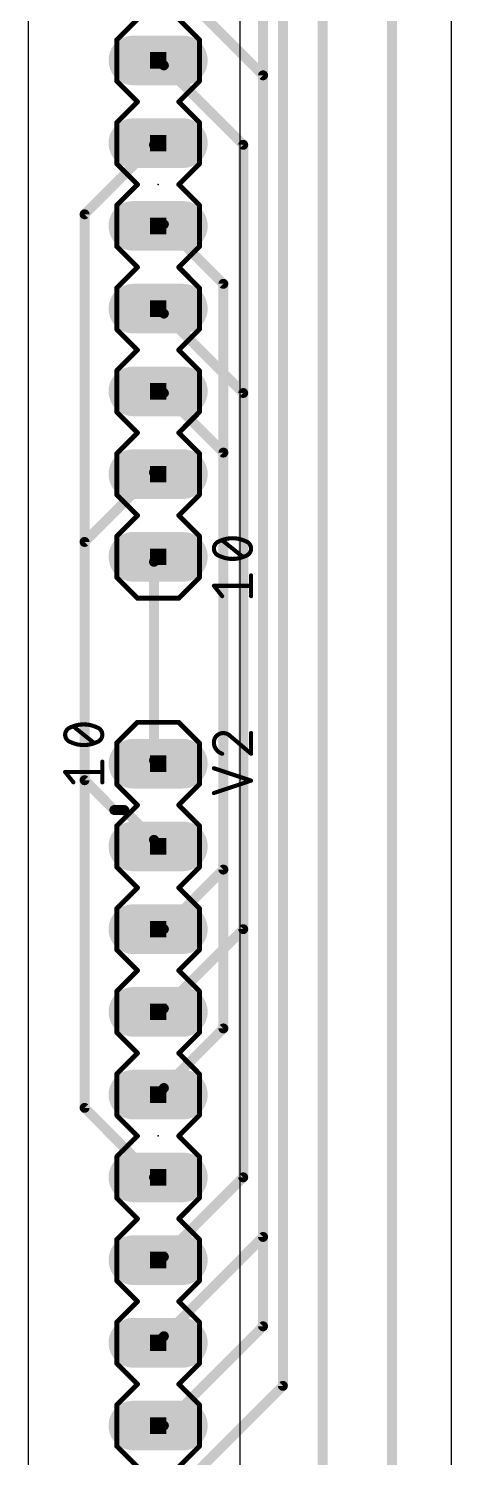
# Model space of a CAD drawing. Header units: millimetres. Extents: x 5 to 73, y 19 to 121.
# Drawn here: x 59 to 72, y 42.38 to 86.25 of the extents above; entities that cross this region are included whole.
import ezdxf

# ---------------------------------------------------------------- set-up
doc = ezdxf.new("R2010")
doc.units = ezdxf.units.MM
doc.layers.get('0').update_dxf_attribs({"true_color": 0xe8e8e8})
doc.layers.get('0').transparency = 0.1
for name, color, linetype in [('1', 12, 'Continuous'), ('16', 132, 'Continuous'), ('17', 110, 'Continuous'), ('19', 53, 'Continuous'), ('20', 31, 'Continuous'), ('21', 253, 'Continuous'), ('23', 53, 'Continuous'), ('25', 253, 'Continuous'), ('51', 253, 'Continuous')]:
    doc.layers.add(name, color=color, linetype=linetype)

# ---------------------------------------------------------------- blocks, each defined once
blk = doc.blocks.new('RECT')
blk.add_solid([(-0.5, -0.5), (0.5, -0.5), (-0.5, 0.5), (0.5, 0.5)])
blk = doc.blocks.new('LONGP100')
at = {"const_width": 1}
blk.add_lwpolyline([(-0.5, 0), (0.5, 0)], dxfattribs=at)
at = {"const_width": 0.5}
for points in [[(-0.5, 0.25, 1), (-0.5, -0.25)], [(0.5, -0.25, 1), (0.5, 0.25)]]:
    blk.add_lwpolyline(points, format="xyb", dxfattribs=at)

msp = doc.modelspace()

# ---------------------------------------------------------------- linework, layer by layer
at = {"layer": '1', "const_width": 0.3048, "elevation": 10.6}
for points in [[(70.1712, 89.3848), (70.1712, 32.692)], [(66.8184, 89.08), (66.8184, 44.5792)], [(63.1608, 87.8608), (66.2088, 84.8128)], [(66.2088, 84.8128), (66.2088, 49.1512)], [(63.1608, 77.4976), (62.983, 77.65)], [(63.1608, 77.4976), (65.5992, 75.0592)], [(63.1608, 75.0592), (62.983, 75.11)], [(63.1608, 75.0592), (64.9896, 73.2304)], [(65.5992, 75.0592), (65.5992, 58.6)], [(64.9896, 73.2304), (64.9896, 60.4288)], [(62.856, 72.6208), (60.7224, 70.4872)], [(62.856, 72.6208), (62.983, 72.57)], [(60.7224, 70.4872), (60.7224, 63.172)], [(62.856, 69.8776), (62.983, 70.03)], [(62.856, 69.8776), (62.856, 63.7816)], [(62.856, 63.7816), (62.983, 63.68)], [(60.7224, 63.172), (61.6368, 62.2576)], [(61.6368, 62.2576), (61.9416, 62.2576)], [(61.9416, 62.2576), (62.856, 61.3432)], [(62.856, 61.3432), (62.983, 61.14)], [(64.9896, 60.4288), (63.1608, 58.6)], [(63.1608, 58.6), (62.983, 58.6)], [(65.5992, 58.6), (63.1608, 56.1616)], [(63.1608, 56.1616), (62.983, 56.06)], [(66.2088, 49.1512), (63.1608, 46.1032)], [(63.1608, 46.1032), (62.983, 45.9)], [(66.8184, 44.5792), (63.1608, 40.9216)]]:
    msp.add_lwpolyline(points, dxfattribs=at)
at = {"layer": '1', "const_width": 0.1524, "elevation": 10.6}
for points in [[(66.285, 84.8128, 1), (66.1326, 84.8128)], [(66.1549, 84.7589, 1), (66.2627, 84.8667)], [(63.0326, 77.7079, 1), (62.9334, 77.5921)], [(63.2147, 77.5515, 1), (63.1069, 77.4437)], [(63.1112, 77.4397, 1), (63.2104, 77.5555)], [(63.0039, 75.1833, 1), (62.9621, 75.0367)], [(63.2147, 75.1131, 1), (63.1069, 75.0053)], [(63.1399, 74.9859, 1), (63.1817, 75.1325)], [(65.6754, 75.0592, 1), (65.523, 75.0592)], [(65.5453, 75.0053, 1), (65.6531, 75.1131)], [(65.0658, 73.2304, 1), (64.9134, 73.2304)], [(64.9357, 73.1765, 1), (65.0435, 73.2843)], [(62.8843, 72.6915, 1), (62.8277, 72.5501)], [(62.9099, 72.5669, 1), (62.8021, 72.6747)], [(62.9547, 72.4993, 1), (63.0113, 72.6407)], [(60.7986, 70.4872, 1), (60.6462, 70.4872)], [(60.6685, 70.5411, 1), (60.7763, 70.4333)], [(62.9322, 69.8776, 1), (62.7798, 69.8776)], [(62.7975, 69.9264, 1), (62.9145, 69.8288)], [(63.0415, 69.9812, 1), (62.9245, 70.0788)], [(62.9036, 63.8411, 1), (62.8084, 63.7221)], [(62.7798, 63.7816, 1), (62.9322, 63.7816)], [(62.9354, 63.6205, 1), (63.0306, 63.7395)], [(60.7763, 63.2259, 1), (60.6685, 63.1181)], [(60.6462, 63.172, 1), (60.7986, 63.172)], [(61.6368, 62.3338, 1), (61.6368, 62.1814)], [(61.5829, 62.2037, 1), (61.6907, 62.3115)], [(61.9955, 62.3115, 1), (61.8877, 62.2037)], [(61.9416, 62.1814, 1), (61.9416, 62.3338)], [(62.9206, 61.3836, 1), (62.7914, 61.3028)], [(62.8021, 61.2893, 1), (62.9099, 61.3971)], [(62.9184, 61.0996, 1), (63.0476, 61.1804)], [(65.0435, 60.3749, 1), (64.9357, 60.4827)], [(64.9134, 60.4288, 1), (65.0658, 60.4288)], [(62.983, 58.6762, 1), (62.983, 58.5238)], [(63.1069, 58.6539, 1), (63.2147, 58.5461)], [(63.1608, 58.5238, 1), (63.1608, 58.6762)], [(65.523, 58.6, 1), (65.6754, 58.6)], [(65.6531, 58.5461, 1), (65.5453, 58.6539)], [(62.9452, 56.1262, 1), (63.0208, 55.9938)], [(63.1069, 56.2155, 1), (63.2147, 56.1077)], [(63.1986, 56.0954, 1), (63.123, 56.2278)], [(66.1326, 49.1512, 1), (66.285, 49.1512)], [(66.2627, 49.0973, 1), (66.1549, 49.2051)], [(63.1069, 46.1571, 1), (63.2147, 46.0493)], [(63.2181, 46.053, 1), (63.1035, 46.1534)], [(62.9257, 45.9502, 1), (63.0403, 45.8498)], [(66.7422, 44.5792, 1), (66.8946, 44.5792)], [(66.8723, 44.5253, 1), (66.7645, 44.6331)]]:
    msp.add_lwpolyline(points, format="xyb", dxfattribs=at)
at = {"layer": '16', "const_width": 0.3048, "elevation": 10.6}
for points in [[(70.1712, 100.3576), (70.1712, 35.1304)], [(68.0376, 91.5184), (68.0376, 35.74)], [(66.2088, 87.2512), (66.2088, 46.408)], [(63.1608, 85.1176), (62.983, 85.27)], [(63.1608, 85.1176), (65.5992, 82.6792)], [(62.856, 82.6792), (60.7224, 80.5456)], [(62.856, 82.6792), (62.983, 82.73)], [(65.5992, 82.6792), (65.5992, 50.98)], [(60.7224, 80.5456), (60.7224, 53.1136)], [(63.1608, 80.2408), (62.983, 80.19)], [(63.1608, 80.2408), (64.9896, 78.412)], [(64.9896, 78.412), (64.9896, 55.552)], [(64.9896, 55.552), (63.1608, 53.7232)], [(63.1608, 53.7232), (62.983, 53.52)], [(60.7224, 53.1136), (62.856, 50.98)], [(62.856, 50.98), (62.983, 50.98)], [(65.5992, 50.98), (63.1608, 48.5416)], [(63.1608, 48.5416), (62.983, 48.44)], [(66.2088, 46.408), (63.1608, 43.36)], [(63.1608, 43.36), (62.983, 43.36)]]:
    msp.add_lwpolyline(points, dxfattribs=at)
at = {"layer": '16', "const_width": 0.1524, "elevation": 10.6}
for points in [[(63.0326, 85.3279, 1), (62.9334, 85.2121)], [(63.2147, 85.1715, 1), (63.1069, 85.0637)], [(63.1112, 85.0597, 1), (63.2104, 85.1755)], [(62.8277, 82.7499, 1), (62.8843, 82.6085)], [(62.9099, 82.6253, 1), (62.8021, 82.7331)], [(63.0113, 82.6593, 1), (62.9547, 82.8007)], [(65.6754, 82.6792, 1), (65.523, 82.6792)], [(65.5453, 82.6253, 1), (65.6531, 82.7331)], [(60.7986, 80.5456, 1), (60.6462, 80.5456)], [(60.6685, 80.5995, 1), (60.7763, 80.4917)], [(62.9621, 80.2633, 1), (63.0039, 80.1167)], [(63.2147, 80.2947, 1), (63.1069, 80.1869)], [(63.1817, 80.1675, 1), (63.1399, 80.3141)], [(65.0658, 78.412, 1), (64.9134, 78.412)], [(64.9357, 78.3581, 1), (65.0435, 78.4659)], [(64.9134, 55.552, 1), (65.0658, 55.552)], [(65.0435, 55.4981, 1), (64.9357, 55.6059)], [(62.9257, 53.5702, 1), (63.0403, 53.4698)], [(63.1069, 53.7771, 1), (63.2147, 53.6693)], [(63.2181, 53.673, 1), (63.1035, 53.7734)], [(60.7763, 53.1675, 1), (60.6685, 53.0597)], [(60.6462, 53.1136, 1), (60.7986, 53.1136)], [(62.856, 51.0562, 1), (62.856, 50.9038)], [(62.8021, 50.9261, 1), (62.9099, 51.0339)], [(62.983, 50.9038, 1), (62.983, 51.0562)], [(65.523, 50.98, 1), (65.6754, 50.98)], [(65.6531, 50.9261, 1), (65.5453, 51.0339)], [(63.1986, 48.4754, 1), (63.123, 48.6078)], [(62.9452, 48.5062, 1), (63.0208, 48.3738)], [(63.1069, 48.5955, 1), (63.2147, 48.4877)], [(66.2627, 46.3541, 1), (66.1549, 46.4619)], [(66.1326, 46.408, 1), (66.285, 46.408)], [(62.983, 43.4362, 1), (62.983, 43.2838)], [(63.1069, 43.4139, 1), (63.2147, 43.3061)], [(63.1608, 43.2838, 1), (63.1608, 43.4362)]]:
    msp.add_lwpolyline(points, format="xyb", dxfattribs=at)
at = {"layer": '19'}
msp.add_line((65.5, 24.5, 10.6), (65.5, 98.5, 10.6), dxfattribs=at)
at = {"layer": '20'}
for p, q in [((72, 41.16, 10.6), (72, 113.12, 10.6)), ((59, 41.16, 10.6), (59, 96.16, 10.6))]:
    msp.add_line(p, q, dxfattribs=at)
at = {"layer": '21', "elevation": 10.6}
for points, const_width in [([(62.348, 86.54), (61.713, 85.905)], 0.1524), ([(64.253, 85.905), (63.618, 86.54)], 0.1524), ([(61.713, 84.635), (61.713, 85.905)], 0.1524), ([(64.253, 85.905), (64.253, 84.635)], 0.1524), ([(62.348, 84), (61.713, 84.635)], 0.1524), ([(64.253, 84.635), (63.618, 84)], 0.1524), ([(62.348, 84), (61.713, 83.365)], 0.1524), ([(64.253, 83.365), (63.618, 84)], 0.1524), ([(61.713, 82.095), (61.713, 83.365)], 0.1524), ([(64.253, 83.365), (64.253, 82.095)], 0.1524), ([(62.348, 81.46), (61.713, 82.095)], 0.1524), ([(64.253, 82.095), (63.618, 81.46)], 0.1524), ([(61.713, 80.825), (62.348, 81.46)], 0.1524), ([(63.618, 81.46), (64.253, 80.825)], 0.1524), ([(61.713, 79.555), (61.713, 80.825)], 0.1524), ([(64.253, 80.825), (64.253, 79.555)], 0.1524), ([(62.348, 78.92), (61.713, 79.555)], 0.1524), ([(64.253, 79.555), (63.618, 78.92)], 0.1524), ([(61.713, 78.285), (62.348, 78.92)], 0.1524), ([(63.618, 78.92), (64.253, 78.285)], 0.1524), ([(61.713, 77.015), (61.713, 78.285)], 0.1524), ([(64.253, 78.285), (64.253, 77.015)], 0.1524), ([(62.348, 76.38), (61.713, 77.015)], 0.1524), ([(64.253, 77.015), (63.618, 76.38)], 0.1524), ([(62.348, 76.38), (61.713, 75.745)], 0.1524), ([(64.253, 75.745), (63.618, 76.38)], 0.1524), ([(61.713, 74.475), (61.713, 75.745)], 0.1524), ([(64.253, 75.745), (64.253, 74.475)], 0.1524), ([(62.348, 73.84), (61.713, 74.475)], 0.1524), ([(64.253, 74.475), (63.618, 73.84)], 0.1524), ([(62.348, 73.84), (61.713, 73.205)], 0.1524), ([(64.253, 73.205), (63.618, 73.84)], 0.1524), ([(61.713, 71.935), (61.713, 73.205)], 0.1524), ([(64.253, 73.205), (64.253, 71.935)], 0.1524), ([(62.348, 71.3), (61.713, 71.935)], 0.1524), ([(64.253, 71.935), (63.618, 71.3)], 0.1524), ([(61.713, 70.665), (62.348, 71.3)], 0.1524), ([(63.618, 71.3), (64.253, 70.665)], 0.1524), ([(61.713, 69.395), (61.713, 70.665)], 0.1524), ([(64.253, 70.665), (64.253, 69.395)], 0.1524), ([(65.5865, 70.03), (64.9515, 70.538)], 0.127), ([(62.348, 68.76), (61.713, 69.395)], 0.1524), ([(64.253, 69.395), (63.618, 68.76)], 0.1524), ([(65.8405, 68.8235), (65.8405, 69.4585)], 0.127), ([(64.9515, 68.8235), (64.6975, 69.141)], 0.127), ([(64.6975, 69.141), (65.8405, 69.141)], 0.127), ([(63.618, 68.76), (62.348, 68.76)], 0.1524), ([(61.713, 64.315), (62.348, 64.95)], 0.1524), ([(62.348, 64.95), (63.618, 64.95)], 0.1524), ([(63.618, 64.95), (64.253, 64.315)], 0.1524), ([(61.0145, 64.315), (60.3795, 64.823)], 0.127), ([(61.713, 63.045), (61.713, 64.315)], 0.1524), ([(64.253, 64.315), (64.253, 63.045)], 0.1524), ([(61.2685, 63.1085), (61.2685, 63.7435)], 0.127), ([(60.3795, 63.1085), (60.1255, 63.426)], 0.127), ([(60.1255, 63.426), (61.2685, 63.426)], 0.127), ([(62.348, 62.41), (61.713, 63.045)], 0.1524), ([(64.253, 63.045), (63.618, 62.41)], 0.1524), ([(61.713, 61.775), (62.348, 62.41)], 0.1524), ([(63.618, 62.41), (64.253, 61.775)], 0.1524), ([(61.713, 60.505), (61.713, 61.775)], 0.1524), ([(64.253, 61.775), (64.253, 60.505)], 0.1524), ([(61.713, 60.505), (62.348, 59.87)], 0.1524), ([(63.618, 59.87), (64.253, 60.505)], 0.1524), ([(61.713, 59.235), (62.348, 59.87)], 0.1524), ([(63.618, 59.87), (64.253, 59.235)], 0.1524), ([(61.713, 57.965), (61.713, 59.235)], 0.1524), ([(64.253, 59.235), (64.253, 57.965)], 0.1524), ([(61.713, 57.965), (62.348, 57.33)], 0.1524), ([(63.618, 57.33), (64.253, 57.965)], 0.1524), ([(61.713, 56.695), (62.348, 57.33)], 0.1524), ([(63.618, 57.33), (64.253, 56.695)], 0.1524), ([(61.713, 55.425), (61.713, 56.695)], 0.1524), ([(64.253, 56.695), (64.253, 55.425)], 0.1524), ([(62.348, 54.79), (61.713, 55.425)], 0.1524), ([(64.253, 55.425), (63.618, 54.79)], 0.1524), ([(61.713, 54.155), (62.348, 54.79)], 0.1524), ([(63.618, 54.79), (64.253, 54.155)], 0.1524), ([(61.713, 52.885), (61.713, 54.155)], 0.1524), ([(64.253, 54.155), (64.253, 52.885)], 0.1524), ([(62.348, 52.25), (61.713, 52.885)], 0.1524), ([(64.253, 52.885), (63.618, 52.25)], 0.1524), ([(61.713, 51.615), (62.348, 52.25)], 0.1524), ([(63.618, 52.25), (64.253, 51.615)], 0.1524), ([(61.713, 50.345), (61.713, 51.615)], 0.1524), ([(64.253, 51.615), (64.253, 50.345)], 0.1524), ([(61.713, 50.345), (62.348, 49.71)], 0.1524), ([(63.618, 49.71), (64.253, 50.345)], 0.1524), ([(61.713, 49.075), (62.348, 49.71)], 0.1524), ([(63.618, 49.71), (64.253, 49.075)], 0.1524), ([(61.713, 47.805), (61.713, 49.075)], 0.1524), ([(64.253, 49.075), (64.253, 47.805)], 0.1524), ([(61.713, 47.805), (62.348, 47.17)], 0.1524), ([(63.618, 47.17), (64.253, 47.805)], 0.1524), ([(61.713, 46.535), (62.348, 47.17)], 0.1524), ([(63.618, 47.17), (64.253, 46.535)], 0.1524), ([(61.713, 45.265), (61.713, 46.535)], 0.1524), ([(64.253, 46.535), (64.253, 45.265)], 0.1524), ([(62.348, 44.63), (61.713, 45.265)], 0.1524), ([(64.253, 45.265), (63.618, 44.63)], 0.1524), ([(61.713, 43.995), (62.348, 44.63)], 0.1524), ([(63.618, 44.63), (64.253, 43.995)], 0.1524), ([(61.713, 42.725), (61.713, 43.995)], 0.1524), ([(64.253, 43.995), (64.253, 42.725)], 0.1524), ([(62.348, 42.09), (61.713, 42.725)], 0.1524), ([(64.253, 42.725), (63.618, 42.09)], 0.1524)]:
    msp.add_lwpolyline(points, dxfattribs=dict(at, const_width=const_width))
for points, const_width in [([(61.7511, 85.905, 1), (61.6749, 85.905)], 0.0762), ([(64.2911, 85.905, 1), (64.2149, 85.905)], 0.0762), ([(61.6861, 85.9319, 1), (61.7399, 85.8781)], 0.0762), ([(64.2261, 85.8781, 1), (64.2799, 85.9319)], 0.0762), ([(61.6749, 84.635, 1), (61.7511, 84.635)], 0.0762), ([(61.7399, 84.6619, 1), (61.6861, 84.6081)], 0.0762), ([(64.2149, 84.635, 1), (64.2911, 84.635)], 0.0762), ([(64.2799, 84.6081, 1), (64.2261, 84.6619)], 0.0762), ([(62.3749, 83.9731, 1), (62.3211, 84.0269)], 0.0762), ([(62.3211, 83.9731, 1), (62.3749, 84.0269)], 0.0762), ([(63.6449, 84.0269, 1), (63.5911, 83.9731)], 0.0762), ([(63.5911, 84.0269, 1), (63.6449, 83.9731)], 0.0762), ([(61.7511, 83.365, 1), (61.6749, 83.365)], 0.0762), ([(61.6861, 83.3919, 1), (61.7399, 83.3381)], 0.0762), ([(64.2911, 83.365, 1), (64.2149, 83.365)], 0.0762), ([(64.2261, 83.3381, 1), (64.2799, 83.3919)], 0.0762), ([(61.6749, 82.095, 1), (61.7511, 82.095)], 0.0762), ([(61.7399, 82.1219, 1), (61.6861, 82.0681)], 0.0762), ([(64.2149, 82.095, 1), (64.2911, 82.095)], 0.0762), ([(64.2799, 82.0681, 1), (64.2261, 82.1219)], 0.0762), ([(62.3749, 81.4331, 1), (62.3211, 81.4869)], 0.0762), ([(62.3211, 81.4331, 1), (62.3749, 81.4869)], 0.0762), ([(63.6449, 81.4869, 1), (63.5911, 81.4331)], 0.0762), ([(63.5911, 81.4869, 1), (63.6449, 81.4331)], 0.0762), ([(61.7511, 80.825, 1), (61.6749, 80.825)], 0.0762), ([(61.6861, 80.8519, 1), (61.7399, 80.7981)], 0.0762), ([(64.2911, 80.825, 1), (64.2149, 80.825)], 0.0762), ([(64.2261, 80.7981, 1), (64.2799, 80.8519)], 0.0762), ([(61.6749, 79.555, 1), (61.7511, 79.555)], 0.0762), ([(61.7399, 79.5819, 1), (61.6861, 79.5281)], 0.0762), ([(64.2149, 79.555, 1), (64.2911, 79.555)], 0.0762), ([(64.2799, 79.5281, 1), (64.2261, 79.5819)], 0.0762), ([(62.3749, 78.8931, 1), (62.3211, 78.9469)], 0.0762), ([(62.3211, 78.8931, 1), (62.3749, 78.9469)], 0.0762), ([(63.6449, 78.9469, 1), (63.5911, 78.8931)], 0.0762), ([(63.5911, 78.9469, 1), (63.6449, 78.8931)], 0.0762), ([(61.7511, 78.285, 1), (61.6749, 78.285)], 0.0762), ([(61.6861, 78.3119, 1), (61.7399, 78.2581)], 0.0762), ([(64.2911, 78.285, 1), (64.2149, 78.285)], 0.0762), ([(64.2261, 78.2581, 1), (64.2799, 78.3119)], 0.0762), ([(61.6749, 77.015, 1), (61.7511, 77.015)], 0.0762), ([(61.7399, 77.0419, 1), (61.6861, 76.9881)], 0.0762), ([(64.2149, 77.015, 1), (64.2911, 77.015)], 0.0762), ([(64.2799, 76.9881, 1), (64.2261, 77.0419)], 0.0762), ([(62.3749, 76.3531, 1), (62.3211, 76.4069)], 0.0762), ([(62.3211, 76.3531, 1), (62.3749, 76.4069)], 0.0762), ([(63.6449, 76.4069, 1), (63.5911, 76.3531)], 0.0762), ([(63.5911, 76.4069, 1), (63.6449, 76.3531)], 0.0762), ([(61.7511, 75.745, 1), (61.6749, 75.745)], 0.0762), ([(61.6861, 75.7719, 1), (61.7399, 75.7181)], 0.0762), ([(64.2911, 75.745, 1), (64.2149, 75.745)], 0.0762), ([(64.2261, 75.7181, 1), (64.2799, 75.7719)], 0.0762), ([(61.6749, 74.475, 1), (61.7511, 74.475)], 0.0762), ([(61.7399, 74.5019, 1), (61.6861, 74.4481)], 0.0762), ([(64.2149, 74.475, 1), (64.2911, 74.475)], 0.0762), ([(64.2799, 74.4481, 1), (64.2261, 74.5019)], 0.0762), ([(62.3749, 73.8131, 1), (62.3211, 73.8669)], 0.0762), ([(62.3211, 73.8131, 1), (62.3749, 73.8669)], 0.0762), ([(63.6449, 73.8669, 1), (63.5911, 73.8131)], 0.0762), ([(63.5911, 73.8669, 1), (63.6449, 73.8131)], 0.0762), ([(61.7511, 73.205, 1), (61.6749, 73.205)], 0.0762), ([(61.6861, 73.2319, 1), (61.7399, 73.1781)], 0.0762), ([(64.2911, 73.205, 1), (64.2149, 73.205)], 0.0762), ([(64.2261, 73.1781, 1), (64.2799, 73.2319)], 0.0762), ([(61.6749, 71.935, 1), (61.7511, 71.935)], 0.0762), ([(61.7399, 71.9619, 1), (61.6861, 71.9081)], 0.0762), ([(64.2149, 71.935, 1), (64.2911, 71.935)], 0.0762), ([(64.2799, 71.9081, 1), (64.2261, 71.9619)], 0.0762), ([(62.3749, 71.2731, 1), (62.3211, 71.3269)], 0.0762), ([(62.3211, 71.2731, 1), (62.3749, 71.3269)], 0.0762), ([(63.6449, 71.3269, 1), (63.5911, 71.2731)], 0.0762), ([(63.5911, 71.3269, 1), (63.6449, 71.2731)], 0.0762), ([(61.7511, 70.665, 1), (61.6749, 70.665)], 0.0762), ([(61.6861, 70.6919, 1), (61.7399, 70.6381)], 0.0762), ([(64.2911, 70.665, 1), (64.2149, 70.665)], 0.0762), ([(64.2261, 70.6381, 1), (64.2799, 70.6919)], 0.0762), ([(65.269, 70.6015, 0.1139), (64.8562, 70.5063)], 0.127), ([(65.269, 70.6333, 1), (65.269, 70.5697)], 0.0635), ([(65.6818, 70.5063, 0.1139), (65.269, 70.6015)], 0.127), ([(65.269, 70.5697, 1), (65.269, 70.6333)], 0.0635), ([(64.8562, 70.5063, 0.3205), (64.6975, 70.284)], 0.127), ([(64.6975, 70.284, 0.3205), (64.8562, 70.0618)], 0.127), ([(64.7292, 70.284, 1), (64.6658, 70.284)], 0.0635), ([(64.6658, 70.284, 1), (64.7292, 70.284)], 0.0635), ([(64.8423, 70.5348, 1), (64.8702, 70.4777)], 0.0635), ([(64.8665, 70.4762, 1), (64.846, 70.5363)], 0.0635), ([(64.9713, 70.5628, 1), (64.9317, 70.5132)], 0.0635), ([(65.692, 70.5363, 1), (65.6715, 70.4762)], 0.0635), ([(65.8405, 70.284, 0.3205), (65.6818, 70.5063)], 0.127), ([(65.6818, 70.0618, 0.3205), (65.8405, 70.284)], 0.127), ([(65.6678, 70.4777, 1), (65.6957, 70.5348)], 0.0635), ([(65.8722, 70.284, 1), (65.8087, 70.284)], 0.0635), ([(65.8087, 70.284, 1), (65.8722, 70.284)], 0.0635), ([(64.8562, 70.0618, 0.1139), (65.269, 69.9665)], 0.127), ([(64.8702, 70.0903, 1), (64.8423, 70.0332)], 0.0635), ([(64.846, 70.0317, 1), (64.8665, 70.0918)], 0.0635), ([(65.269, 69.9665, 0.1139), (65.6818, 70.0618)], 0.127), ([(65.269, 69.9983, 1), (65.269, 69.9348)], 0.0635), ([(65.269, 69.9348, 1), (65.269, 69.9983)], 0.0635), ([(65.5667, 70.0052, 1), (65.6063, 70.0548)], 0.0635), ([(65.6715, 70.0918, 1), (65.692, 70.0317)], 0.0635), ([(65.6957, 70.0332, 1), (65.6678, 70.0903)], 0.0635), ([(61.6749, 69.395, 1), (61.7511, 69.395)], 0.0762), ([(61.7399, 69.4219, 1), (61.6861, 69.3681)], 0.0762), ([(64.2149, 69.395, 1), (64.2911, 69.395)], 0.0762), ([(64.2799, 69.3681, 1), (64.2261, 69.4219)], 0.0762), ([(65.8722, 69.4585, 1), (65.8087, 69.4585)], 0.0635), ([(64.6975, 69.1728, 1), (64.6975, 69.1093)], 0.0635), ([(64.7223, 69.1608, 1), (64.6727, 69.1212)], 0.0635), ([(64.9267, 68.8037, 1), (64.9763, 68.8433)], 0.0635), ([(65.8405, 69.1093, 1), (65.8405, 69.1728)], 0.0635), ([(62.348, 68.7981, 1), (62.348, 68.7219)], 0.0762), ([(62.3211, 68.7331, 1), (62.3749, 68.7869)], 0.0762), ([(63.5911, 68.7869, 1), (63.6449, 68.7331)], 0.0762), ([(63.618, 68.7219, 1), (63.618, 68.7981)], 0.0762), ([(65.8087, 68.8235, 1), (65.8722, 68.8235)], 0.0635), ([(60.697, 64.8865, 0.1139), (60.2843, 64.7913)], 0.127), ([(61.1098, 64.7913, 0.1139), (60.697, 64.8865)], 0.127), ([(60.697, 64.9183, 1), (60.697, 64.8548)], 0.0635), ([(60.697, 64.8548, 1), (60.697, 64.9183)], 0.0635), ([(62.348, 64.9881, 1), (62.348, 64.9119)], 0.0762), ([(62.3749, 64.9231, 1), (62.3211, 64.9769)], 0.0762), ([(63.6449, 64.9769, 1), (63.5911, 64.9231)], 0.0762), ([(63.618, 64.9119, 1), (63.618, 64.9881)], 0.0762), ([(60.2843, 64.7913, 0.3205), (60.1255, 64.569)], 0.127), ([(60.1255, 64.569, 0.3205), (60.2843, 64.3468)], 0.127), ([(60.1572, 64.569, 1), (60.0937, 64.569)], 0.0635), ([(60.0937, 64.569, 1), (60.1572, 64.569)], 0.0635), ([(60.2703, 64.8198, 1), (60.2982, 64.7627)], 0.0635), ([(60.2945, 64.7612, 1), (60.274, 64.8213)], 0.0635), ([(60.3993, 64.8478, 1), (60.3597, 64.7982)], 0.0635), ([(61.12, 64.8213, 1), (61.0995, 64.7612)], 0.0635), ([(61.2685, 64.569, 0.3205), (61.1098, 64.7913)], 0.127), ([(61.1098, 64.3468, 0.3205), (61.2685, 64.569)], 0.127), ([(61.0958, 64.7627, 1), (61.1237, 64.8198)], 0.0635), ([(61.3003, 64.569, 1), (61.2367, 64.569)], 0.0635), ([(61.2367, 64.569, 1), (61.3003, 64.569)], 0.0635), ([(60.2982, 64.3753, 1), (60.2703, 64.3182)], 0.0635), ([(60.2843, 64.3468, 0.1139), (60.697, 64.2515)], 0.127), ([(60.274, 64.3167, 1), (60.2945, 64.3768)], 0.0635), ([(60.697, 64.2833, 1), (60.697, 64.2197)], 0.0635), ([(60.697, 64.2515, 0.1139), (61.1098, 64.3468)], 0.127), ([(60.697, 64.2197, 1), (60.697, 64.2833)], 0.0635), ([(60.9947, 64.2902, 1), (61.0343, 64.3398)], 0.0635), ([(61.0995, 64.3768, 1), (61.12, 64.3167)], 0.0635), ([(61.1237, 64.3182, 1), (61.0958, 64.3753)], 0.0635), ([(61.7511, 64.315, 1), (61.6749, 64.315)], 0.0762), ([(61.6861, 64.3419, 1), (61.7399, 64.2881)], 0.0762), ([(64.2911, 64.315, 1), (64.2149, 64.315)], 0.0762), ([(64.2261, 64.2881, 1), (64.2799, 64.3419)], 0.0762), ([(61.3003, 63.7435, 1), (61.2367, 63.7435)], 0.0635), ([(60.1255, 63.4578, 1), (60.1255, 63.3942)], 0.0635), ([(60.1503, 63.4458, 1), (60.1007, 63.4062)], 0.0635), ([(61.2685, 63.3942, 1), (61.2685, 63.4578)], 0.0635), ([(60.3547, 63.0887, 1), (60.4043, 63.1283)], 0.0635), ([(61.2367, 63.1085, 1), (61.3003, 63.1085)], 0.0635), ([(61.6749, 63.045, 1), (61.7511, 63.045)], 0.0762), ([(61.7399, 63.0719, 1), (61.6861, 63.0181)], 0.0762), ([(64.2149, 63.045, 1), (64.2911, 63.045)], 0.0762), ([(64.2799, 63.0181, 1), (64.2261, 63.0719)], 0.0762), ([(62.3749, 62.3831, 1), (62.3211, 62.4369)], 0.0762), ([(62.3211, 62.3831, 1), (62.3749, 62.4369)], 0.0762), ([(63.6449, 62.4369, 1), (63.5911, 62.3831)], 0.0762), ([(63.5911, 62.4369, 1), (63.6449, 62.3831)], 0.0762), ([(61.7511, 61.775, 1), (61.6749, 61.775)], 0.0762), ([(64.2911, 61.775, 1), (64.2149, 61.775)], 0.0762), ([(61.6861, 61.8019, 1), (61.7399, 61.7481)], 0.0762), ([(64.2261, 61.7481, 1), (64.2799, 61.8019)], 0.0762), ([(61.6749, 60.505, 1), (61.7511, 60.505)], 0.0762), ([(61.7399, 60.5319, 1), (61.6861, 60.4781)], 0.0762), ([(64.2149, 60.505, 1), (64.2911, 60.505)], 0.0762), ([(64.2799, 60.4781, 1), (64.2261, 60.5319)], 0.0762), ([(62.3749, 59.8431, 1), (62.3211, 59.8969)], 0.0762), ([(62.3211, 59.8431, 1), (62.3749, 59.8969)], 0.0762), ([(63.6449, 59.8969, 1), (63.5911, 59.8431)], 0.0762), ([(63.5911, 59.8969, 1), (63.6449, 59.8431)], 0.0762), ([(61.7511, 59.235, 1), (61.6749, 59.235)], 0.0762), ([(61.6861, 59.2619, 1), (61.7399, 59.2081)], 0.0762), ([(64.2911, 59.235, 1), (64.2149, 59.235)], 0.0762), ([(64.2261, 59.2081, 1), (64.2799, 59.2619)], 0.0762), ([(61.6749, 57.965, 1), (61.7511, 57.965)], 0.0762), ([(61.7399, 57.9919, 1), (61.6861, 57.9381)], 0.0762), ([(64.2149, 57.965, 1), (64.2911, 57.965)], 0.0762), ([(64.2799, 57.9381, 1), (64.2261, 57.9919)], 0.0762), ([(62.3749, 57.3031, 1), (62.3211, 57.3569)], 0.0762), ([(62.3211, 57.3031, 1), (62.3749, 57.3569)], 0.0762), ([(63.6449, 57.3569, 1), (63.5911, 57.3031)], 0.0762), ([(63.5911, 57.3569, 1), (63.6449, 57.3031)], 0.0762), ([(61.7511, 56.695, 1), (61.6749, 56.695)], 0.0762), ([(61.6861, 56.7219, 1), (61.7399, 56.6681)], 0.0762), ([(64.2911, 56.695, 1), (64.2149, 56.695)], 0.0762), ([(64.2261, 56.6681, 1), (64.2799, 56.7219)], 0.0762), ([(61.6749, 55.425, 1), (61.7511, 55.425)], 0.0762), ([(61.7399, 55.4519, 1), (61.6861, 55.3981)], 0.0762), ([(64.2149, 55.425, 1), (64.2911, 55.425)], 0.0762), ([(64.2799, 55.3981, 1), (64.2261, 55.4519)], 0.0762), ([(62.3749, 54.7631, 1), (62.3211, 54.8169)], 0.0762), ([(62.3211, 54.7631, 1), (62.3749, 54.8169)], 0.0762), ([(63.6449, 54.8169, 1), (63.5911, 54.7631)], 0.0762), ([(63.5911, 54.8169, 1), (63.6449, 54.7631)], 0.0762), ([(61.7511, 54.155, 1), (61.6749, 54.155)], 0.0762), ([(61.6861, 54.1819, 1), (61.7399, 54.1281)], 0.0762), ([(64.2911, 54.155, 1), (64.2149, 54.155)], 0.0762), ([(64.2261, 54.1281, 1), (64.2799, 54.1819)], 0.0762), ([(61.6749, 52.885, 1), (61.7511, 52.885)], 0.0762), ([(61.7399, 52.9119, 1), (61.6861, 52.8581)], 0.0762), ([(64.2149, 52.885, 1), (64.2911, 52.885)], 0.0762), ([(64.2799, 52.8581, 1), (64.2261, 52.9119)], 0.0762), ([(62.3749, 52.2231, 1), (62.3211, 52.2769)], 0.0762), ([(62.3211, 52.2231, 1), (62.3749, 52.2769)], 0.0762), ([(63.6449, 52.2769, 1), (63.5911, 52.2231)], 0.0762), ([(63.5911, 52.2769, 1), (63.6449, 52.2231)], 0.0762), ([(61.7511, 51.615, 1), (61.6749, 51.615)], 0.0762), ([(61.6861, 51.6419, 1), (61.7399, 51.5881)], 0.0762), ([(64.2911, 51.615, 1), (64.2149, 51.615)], 0.0762), ([(64.2261, 51.5881, 1), (64.2799, 51.6419)], 0.0762), ([(61.6749, 50.345, 1), (61.7511, 50.345)], 0.0762), ([(61.7399, 50.3719, 1), (61.6861, 50.3181)], 0.0762), ([(64.2149, 50.345, 1), (64.2911, 50.345)], 0.0762), ([(64.2799, 50.3181, 1), (64.2261, 50.3719)], 0.0762), ([(62.3749, 49.6831, 1), (62.3211, 49.7369)], 0.0762), ([(62.3211, 49.6831, 1), (62.3749, 49.7369)], 0.0762), ([(63.6449, 49.7369, 1), (63.5911, 49.6831)], 0.0762), ([(63.5911, 49.7369, 1), (63.6449, 49.6831)], 0.0762), ([(61.7511, 49.075, 1), (61.6749, 49.075)], 0.0762), ([(61.6861, 49.1019, 1), (61.7399, 49.0481)], 0.0762), ([(64.2911, 49.075, 1), (64.2149, 49.075)], 0.0762), ([(64.2261, 49.0481, 1), (64.2799, 49.1019)], 0.0762), ([(61.6749, 47.805, 1), (61.7511, 47.805)], 0.0762), ([(61.7399, 47.8319, 1), (61.6861, 47.7781)], 0.0762), ([(64.2149, 47.805, 1), (64.2911, 47.805)], 0.0762), ([(64.2799, 47.7781, 1), (64.2261, 47.8319)], 0.0762), ([(62.3749, 47.1431, 1), (62.3211, 47.1969)], 0.0762), ([(62.3211, 47.1431, 1), (62.3749, 47.1969)], 0.0762), ([(63.6449, 47.1969, 1), (63.5911, 47.1431)], 0.0762), ([(63.5911, 47.1969, 1), (63.6449, 47.1431)], 0.0762), ([(61.7511, 46.535, 1), (61.6749, 46.535)], 0.0762), ([(61.6861, 46.5619, 1), (61.7399, 46.5081)], 0.0762), ([(64.2911, 46.535, 1), (64.2149, 46.535)], 0.0762), ([(64.2261, 46.5081, 1), (64.2799, 46.5619)], 0.0762), ([(61.6749, 45.265, 1), (61.7511, 45.265)], 0.0762), ([(61.7399, 45.2919, 1), (61.6861, 45.2381)], 0.0762), ([(64.2149, 45.265, 1), (64.2911, 45.265)], 0.0762), ([(64.2799, 45.2381, 1), (64.2261, 45.2919)], 0.0762), ([(62.3749, 44.6031, 1), (62.3211, 44.6569)], 0.0762), ([(62.3211, 44.6031, 1), (62.3749, 44.6569)], 0.0762), ([(63.6449, 44.6569, 1), (63.5911, 44.6031)], 0.0762), ([(63.5911, 44.6569, 1), (63.6449, 44.6031)], 0.0762), ([(61.7511, 43.995, 1), (61.6749, 43.995)], 0.0762), ([(61.6861, 44.0219, 1), (61.7399, 43.9681)], 0.0762), ([(64.2911, 43.995, 1), (64.2149, 43.995)], 0.0762), ([(64.2261, 43.9681, 1), (64.2799, 44.0219)], 0.0762), ([(61.6749, 42.725, 1), (61.7511, 42.725)], 0.0762), ([(61.7399, 42.7519, 1), (61.6861, 42.6981)], 0.0762), ([(64.2149, 42.725, 1), (64.2911, 42.725)], 0.0762), ([(64.2799, 42.6981, 1), (64.2261, 42.7519)], 0.0762)]:
    msp.add_lwpolyline(points, format="xyb", dxfattribs=dict(at, const_width=const_width))
at = {"layer": '23'}
for p in [(62.983, 81.46, 10.6), (62.983, 52.25, 10.6)]:
    msp.add_point(p, dxfattribs=at)
at = {"layer": '25', "elevation": 10.6}
for points, const_width in [([(64.9832, 64.6198, 0.4142), (64.6975, 64.3341)], 0.127), ([(65.2055, 64.5246, 0.2053), (64.9832, 64.6198)], 0.127), ([(64.9832, 64.6515, 1), (64.9833, 64.5881)], 0.0635), ([(64.9832, 64.5881, 1), (64.9832, 64.6516)], 0.0635), ([(65.2261, 64.5487, 1), (65.1849, 64.5004)], 0.0635), ([(65.1825, 64.5027, 1), (65.2285, 64.5464)], 0.0635), ([(65.8722, 64.6198, 1), (65.8087, 64.6198)], 0.0635), ([(64.6975, 64.3341, 0.3252), (64.9515, 63.9848)], 0.127), ([(64.7292, 64.334, 1), (64.6658, 64.3341)], 0.0635), ([(64.6658, 64.3341, 1), (64.7292, 64.3341)], 0.0635), ([(64.9417, 63.9546, 1), (64.9613, 64.015)], 0.0635), ([(65.8087, 63.9848, 1), (65.8722, 63.9848)], 0.0635), ([(65.8199, 63.9606, 1), (65.8611, 64.009)], 0.0635), ([(64.7075, 63.5704, 1), (64.6875, 63.5102)], 0.0635), ([(65.8505, 63.1292, 1), (65.8305, 63.1894)], 0.0635), ([(65.8305, 63.1292, 1), (65.8505, 63.1894)], 0.0635), ([(64.6875, 62.8084, 1), (64.7075, 62.7482)], 0.0635)]:
    msp.add_lwpolyline(points, format="xyb", dxfattribs=dict(at, const_width=const_width))
at = {"layer": '25', "const_width": 0.127, "elevation": 10.6}
for points in [[(65.2055, 64.5246), (65.8405, 63.9848)], [(65.8405, 63.9848), (65.8405, 64.6198)], [(65.8405, 63.1593), (64.6975, 63.5403)], [(64.6975, 62.7783), (65.8405, 63.1593)]]:
    msp.add_lwpolyline(points, dxfattribs=at)

# ---------------------------------------------------------------- block references
at = {"layer": '17', "xscale": 1.524, "yscale": 1.524}
for p in [(62.983, 85.27, 10.6), (62.983, 85.27, 10.6), (62.983, 82.73, 10.6), (62.983, 82.73, 10.6), (62.983, 80.19, 10.6), (62.983, 80.19, 10.6), (62.983, 77.65, 10.6), (62.983, 77.65, 10.6), (62.983, 75.11, 10.6), (62.983, 75.11, 10.6), (62.983, 72.57, 10.6), (62.983, 72.57, 10.6), (62.983, 70.03, 10.6), (62.983, 70.03, 10.6)]:
    msp.add_blockref('LONGP100', p, dxfattribs=at)
at = {"layer": '17', "xscale": 1.524, "yscale": 1.524, "rotation": 180}
for p in [(62.983, 63.68, 10.6), (62.983, 63.68, 10.6), (62.983, 61.14, 10.6), (62.983, 61.14, 10.6), (62.983, 58.6, 10.6), (62.983, 58.6, 10.6), (62.983, 56.06, 10.6), (62.983, 56.06, 10.6), (62.983, 53.52, 10.6), (62.983, 53.52, 10.6), (62.983, 50.98, 10.6), (62.983, 50.98, 10.6), (62.983, 48.44, 10.6), (62.983, 48.44, 10.6), (62.983, 45.9, 10.6), (62.983, 45.9, 10.6), (62.983, 43.36, 10.6), (62.983, 43.36, 10.6)]:
    msp.add_blockref('LONGP100', p, dxfattribs=at)
at = {"layer": '51', "xscale": 0.508, "yscale": 0.508}
for p, rotation in [((62.983, 85.27, 10.6), 270), ((62.983, 82.73, 10.6), 270), ((62.983, 80.19, 10.6), 270), ((62.983, 77.65, 10.6), 270), ((62.983, 75.11, 10.6), 270), ((62.983, 72.57, 10.6), 270), ((62.983, 70.03, 10.6), 270), ((62.983, 63.68, 10.6), 90), ((62.983, 61.14, 10.6), 90), ((62.983, 58.6, 10.6), 90), ((62.983, 56.06, 10.6), 90), ((62.983, 53.52, 10.6), 90), ((62.983, 50.98, 10.6), 90), ((62.983, 48.44, 10.6), 90), ((62.983, 45.9, 10.6), 90), ((62.983, 43.36, 10.6), 90)]:
    msp.add_blockref('RECT', p, dxfattribs=dict(at, rotation=rotation))

doc.saveas('drawing.dxf')
